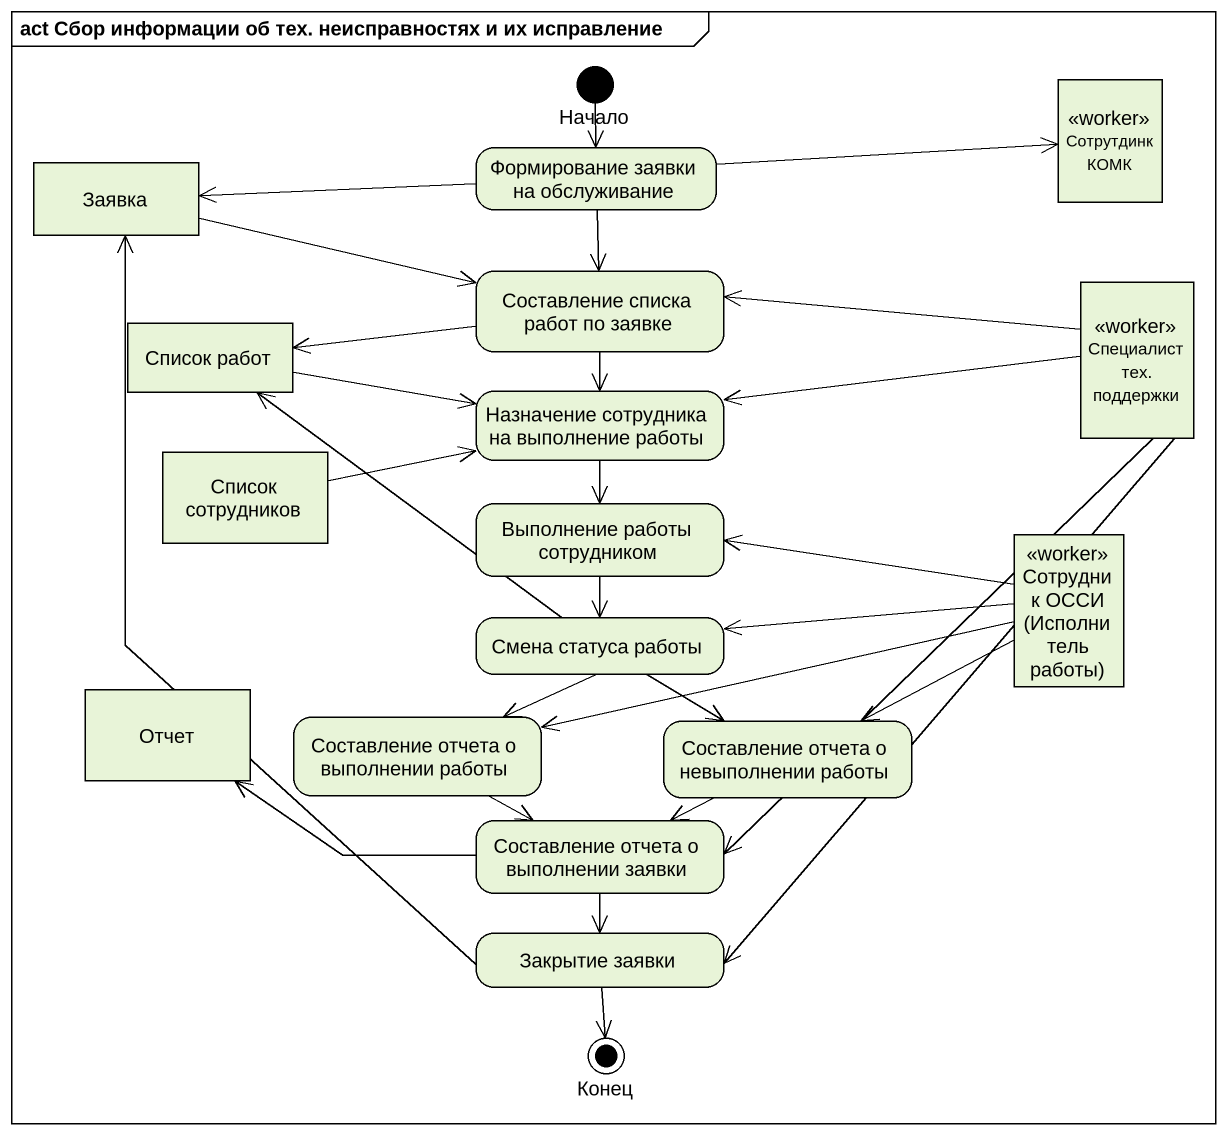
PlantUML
@startuml
mainframe act Сбор информации об тех. неисправностях и их исправление
hide empty description
state Начало <<start>>
state "Сотрутдинк КОМК" as Сотрутдинк_КОМК <<worker>>
state Заявка <<object>>
state "Формирование заявки на обслуживание" as Формирование_заявки_на
state "Список работ" as Список_работ <<object>>
state "Составление списка работ по заявке" as Составление_списка_работ_по
state "Специалист тех. поддержки" as Специалист_тех_поддержки <<worker>>
state "Назначение сотрудника на выполнение работы" as Назначение_сотрудника_на
state "Список сотрудников" as Список_сотрудников <<object>>
state "Выполнение работы сотрудником" as Выполнение_работы
state "Сотрудник ОССИ (Исполнитель работы)" as Сотрудник_ОССИ_Исполнитель <<worker>>
state "Смена статуса работы" as Смена_статуса_работы
state Отчет <<object>>
state "Составление отчета о выполнении работы" as Составление_отчета_о
state "Составление отчета о невыполнении работы" as Составление_отчета_о_2
state "Составление отчета о выполнении заявки" as Составление_отчета_о_3
state "Закрытие заявки" as Закрытие_заявки
state Конец <<end>>
Начало --> Формирование_заявки_на
Заявка -right-> Составление_списка_работ_по
Формирование_заявки_на -right-> Сотрутдинк_КОМК
Формирование_заявки_на -left-> Заявка
Формирование_заявки_на --> Составление_списка_работ_по
Список_работ -right-> Назначение_сотрудника_на
Составление_списка_работ_по -left-> Список_работ
Составление_списка_работ_по --> Назначение_сотрудника_на
Специалист_тех_поддержки -left-> Составление_списка_работ_по
Специалист_тех_поддержки -left-> Назначение_сотрудника_на
Специалист_тех_поддержки --> Составление_отчета_о_3
Специалист_тех_поддержки --> Закрытие_заявки
Назначение_сотрудника_на --> Выполнение_работы
Список_сотрудников -right-> Назначение_сотрудника_на
Выполнение_работы --> Смена_статуса_работы
Сотрудник_ОССИ_Исполнитель -left-> Выполнение_работы
Сотрудник_ОССИ_Исполнитель -left-> Смена_статуса_работы
Сотрудник_ОССИ_Исполнитель -left-> Составление_отчета_о
Сотрудник_ОССИ_Исполнитель -left-> Составление_отчета_о_2
Смена_статуса_работы -up-> Список_работ
Смена_статуса_работы --> Составление_отчета_о
Смена_статуса_работы --> Составление_отчета_о_2
Составление_отчета_о -right-> Составление_отчета_о_3
Составление_отчета_о_2 -left-> Составление_отчета_о_3
Составление_отчета_о_3 -left-> Отчет
Составление_отчета_о_3 --> Закрытие_заявки
Закрытие_заявки -up-> Заявка
Закрытие_заявки --> Конец
@enduml
